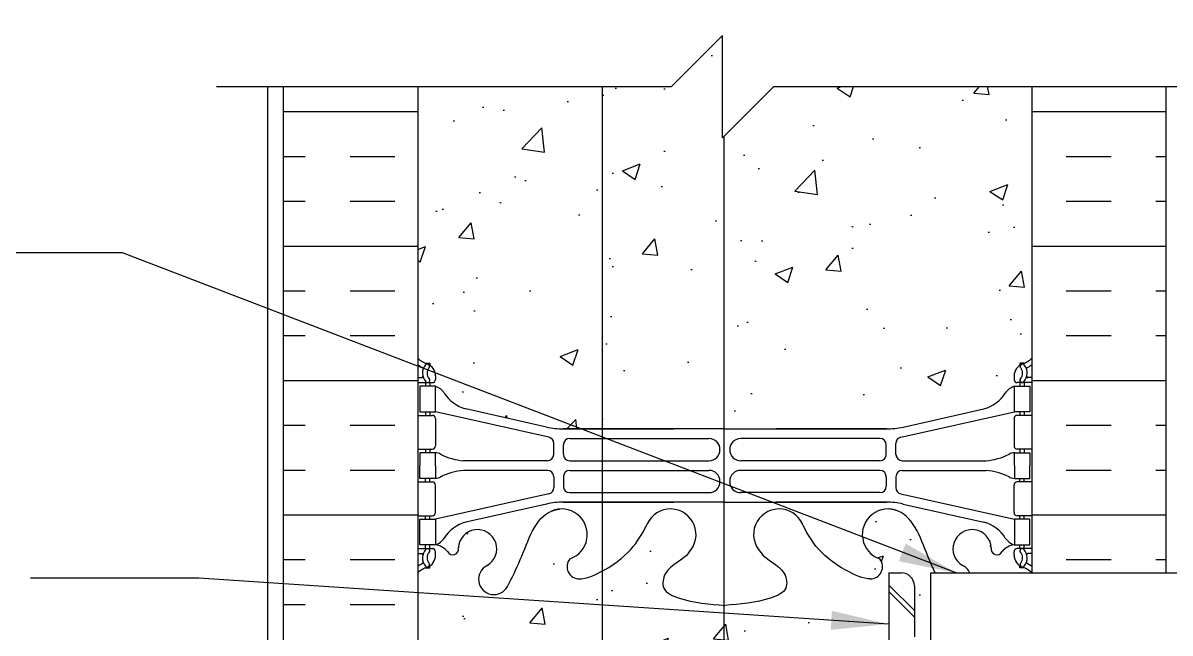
# Model space of a CAD drawing. Header units: inches. Extents: x 251.9 to 306.6, y 242.4 to 317.6.
# Drawn here: x 264.65 to 287.07, y 290.3 to 302.22 of the extents above; entities that cross this region are included whole.
import ezdxf

# ---------------------------------------------------------------- set-up
doc = ezdxf.new("R2010")
doc.units = ezdxf.units.IN
doc.header["$LTSCALE"] = 0.5
doc.header["$MEASUREMENT"] = 0
for name, color, linetype in [('HATCH', 12, 'Continuous'), ('line25', 2, 'Continuous'), ('LINE3', 3, 'Continuous'), ('LINE50', 5, 'Continuous'), ('LINE9', 9, 'Continuous'), ('TEXT', 4, 'Continuous'), ('Web_Edge', 9, 'Continuous')]:
    doc.layers.add(name, color=color, linetype=linetype)
doc.styles.add('DIM', font='romans.shx', dxfattribs={"width": 0.7})
doc.dimstyles.new('ext_12', dxfattribs={"dimscale": 12, "dimtxt": 0.09375, "dimasz": 0.09375, "dimexe": 0.09375, "dimexo": 0.0625, "dimgap": 0.0625, "dimtad": 1, "dimdec": 1, "dimzin": 3, "dimdsep": 46, "dimlunit": 4, "dimtxsty": 'DIM', "dimcen": 0.09, "dimdle": 0.09375, "dimclrt": 4, "dimadec": 0, "dimazin": 0, "dimtfac": 1, "dimtdec": 1, "dimtmove": 2, "dimatfit": 3, "dimfxl": 1, "dimfrac": 2, "dimtolj": 1, "dimtzin": 0, "dimarcsym": 0})

msp = doc.modelspace()

# ---------------------------------------------------------------- hatches: boundary and pattern name
at = {"layer": 'HATCH'}
h = msp.add_hatch(dxfattribs=at)
h.set_pattern_fill('AR-CONC', color=256, scale=0.5)
h.set_pattern_definition([(50, (0, 0), (3.5863, -0.31376), [0.375, -4.125]), (355, (0, 0), (-0.693757, 3.76096), [0.3, -3.3]), (100.4514, (0.299, -0.026), (2.892544, 3.4472), [0.3187, -3.50571]), (46.1842, (0, 1), (5.336207, -0.827596), [0.5625, -6.1875]), (96.6356, (0.4447, 0.931), (4.67331, 4.87059), [0.47805, -5.25857]), (351.1842, (0, 1), (4.67331, 4.87059), [0.45, -4.95]), (21, (0.5, 0.75), (2.984535, -2.013094), [0.375, -4.125]), (326, (0.5, 0.75), (1.216577, 3.62575), [0.3, -3.3]), (71.4514, (0.7487, 0.5822), (4.201112, 1.612656), [0.3187, -3.50571]), (37.5, (0, 0), (0.0607993, 1.6644693), [0, -3.26, 0, -3.35, 0, -3.3125]), (7.5, (0, 0), (1.315348, 1.9720586), [0, -1.91, 0, -3.185, 0, -1.2625]), (327.5, (-1.115, 0), (2.669112, -0.1127744), [0, -1.25, 0, -3.9, 0, -5.175]), (317.5, (-1.615, 0), (2.915931, 0.500525), [0, -1.625, 0, -2.59, 0, -3.675])])
h.paths.add_polyline_path([(284.224, 306.006), (284.134, 306.006), (284.134, 306.047, -0.249069), (284.024, 306.254), (284.024, 306.322, -0.414214), (284.086, 306.384), (284.134, 306.384), (284.134, 306.454), (284.029, 306.454, -0.155529), (283.853, 306.588, 0.180914), (283.435, 306.9), (281.854, 307.253, 0.054974), (281.527, 307.289), (278.37, 307.289), (275.212, 307.289, 0.054974), (274.885, 307.253), (273.304, 306.9, 0.180914), (272.886, 306.588, -0.155529), (272.711, 306.454), (272.606, 306.454), (272.606, 306.384), (272.653, 306.384, -0.414214), (272.716, 306.322), (272.716, 306.254, -0.249069), (272.606, 306.047), (272.606, 306.006), (272.516, 306.006, 0.088416), (272.37, 305.908), (272.37, 303.476), (277.326, 303.476), (278.326, 304.476), (278.326, 302.476), (279.326, 303.476), (284.37, 303.476), (284.37, 305.908, 0.088416)])
h.paths.add_polyline_path([(284.37, 300.976), (279.326, 300.976), (278.326, 299.976), (278.326, 301.976), (277.326, 300.976), (272.37, 300.976), (272.37, 295.67, 0.088416), (272.516, 295.573), (272.606, 295.573), (272.606, 295.531, -0.249069), (272.716, 295.324), (272.716, 295.257, -0.414214), (272.653, 295.194), (272.606, 295.194), (272.606, 295.124), (272.711, 295.124, -0.155529), (272.886, 294.99, 0.180914), (273.304, 294.679), (274.885, 294.326, 0.054974), (275.212, 294.29), (278.37, 294.29), (281.527, 294.29, 0.054974), (281.854, 294.326), (283.435, 294.679, 0.180914), (283.853, 294.99, -0.155529), (284.029, 295.124), (284.134, 295.124), (284.134, 295.194), (284.086, 295.194, -0.414214), (284.024, 295.257), (284.024, 295.324, -0.249069), (284.134, 295.531), (284.134, 295.573), (284.224, 295.573, 0.088422), (284.37, 295.67)])
edge = h.paths.add_edge_path()
edge.add_line((281.574, 291.476), (281.824, 291.476))
edge.add_arc((281.824, 291.226), 0.25, 0, 90, ccw=False)
edge.add_line((282.074, 291.226), (282.074, 290.226))
edge.add_arc((282.324, 290.226), 0.25, 180, 270)
edge.add_line((282.324, 289.976), (282.389, 289.976))
edge.add_line((282.389, 289.976), (282.389, 291.476))
edge.add_line((282.389, 291.476), (282.486, 291.476))
edge.add_spline(control_points=[(282.486, 291.476), (282.445, 291.559), (282.245, 291.991), (282.084, 292.553), (281.759, 292.683)], knot_values=[0.298239, 0.298239, 0.298239, 0.298239, 0.579211, 1.703896, 1.703896, 1.703896, 1.703896], degree=3, periodic=0)
edge.add_spline(control_points=[(281.759, 292.683), (281.709, 292.703), (281.655, 292.716), (281.598, 292.724)], knot_values=[1.703896, 1.703896, 1.703896, 1.703896, 1.875321, 1.875321, 1.875321, 1.875321], degree=3, periodic=0)
edge.add_arc((281.557, 292.226), 0.5, 85.2926, 251.7937)
edge.add_arc((281.211, 291.601), 0.242, -90, 38.2327, ccw=False)
edge.add_spline(control_points=[(281.211, 291.359), (281.09, 291.357), (280.27, 291.709), (280.025, 292.156), (279.886, 292.436)], knot_values=[0.038125, 0.038125, 0.038125, 0.038125, 0.320663, 1.237398, 1.237398, 1.237398, 1.237398], degree=3, periodic=0)
edge.add_arc((279.432, 292.226), 0.5, 24.819, 224.1875)
edge.add_spline(control_points=[(279.074, 291.877), (279.181, 291.714), (279.541, 291.624), (279.618, 291.128), (279.07, 290.892), (278.666, 290.864), (278.37, 290.843)], knot_values=[0.229407, 0.229407, 0.229407, 0.229407, 0.844432, 1.128849, 1.464331, 2.389004, 2.389004, 2.389004, 2.389004], degree=3, periodic=0)
edge.add_spline(control_points=[(278.37, 290.843), (278.073, 290.864), (277.669, 290.892), (277.121, 291.128), (277.198, 291.624), (277.558, 291.714), (277.666, 291.877)], knot_values=[0.229407, 0.229407, 0.229407, 0.229407, 1.15408, 1.489562, 1.773979, 2.389004, 2.389004, 2.389004, 2.389004], degree=3, periodic=0)
edge.add_arc((277.307, 292.226), 0.5, 315.8125, 515.181)
edge.add_spline(control_points=[(276.853, 292.436), (276.714, 292.156), (276.469, 291.709), (275.649, 291.357), (275.528, 291.359)], knot_values=[0.038125, 0.038125, 0.038125, 0.038125, 0.95486, 1.237398, 1.237398, 1.237398, 1.237398], degree=3, periodic=0)
edge.add_arc((275.528, 291.601), 0.242, 141.7673, 270, ccw=False)
edge.add_arc((275.182, 292.226), 0.5, 288.2063, 454.7074)
edge.add_spline(control_points=[(275.141, 292.724), (275.084, 292.716), (275.03, 292.703), (274.98, 292.683)], knot_values=[1.703896, 1.703896, 1.703896, 1.703896, 1.875321, 1.875321, 1.875321, 1.875321], degree=3, periodic=0)
edge.add_spline(control_points=[(274.98, 292.683), (274.655, 292.553), (274.46, 291.872), (274.207, 291.382), (274.121, 291.215)], knot_values=[0, 0, 0, 0, 1.124685, 1.703896, 1.703896, 1.703896, 1.703896], degree=3, periodic=0)
edge.add_arc((273.856, 291.354), 0.3, 116.0575, 333.0565, ccw=False)
edge.add_arc((273.536, 291.948), 0.375, 300.1325, 537.0763)
edge.add_arc((273.05, 291.943), 0.113, -154.0569, 12.1844, ccw=False)
edge.add_arc((272.673, 291.675), 0.352, 38.4669, 83.8709)
edge.add_line((272.711, 292.024), (272.606, 292.024))
edge.add_line((272.606, 292.024), (272.606, 291.954))
edge.add_line((272.606, 291.954), (272.653, 291.954))
edge.add_arc((272.653, 291.892), 0.0625, 0, 90, ccw=False)
edge.add_line((272.716, 291.892), (272.716, 291.824))
edge.add_arc((272.466, 291.824), 0.25, 304.0558, 360, ccw=False)
edge.add_line((272.606, 291.617), (272.606, 291.575))
edge.add_line((272.606, 291.575), (272.516, 291.575))
edge.add_arc((272.716, 291.117), 0.5, 113.5782, 133.7891)
edge.add_line((272.37, 291.478), (272.37, 289.52))
edge.add_arc((272.537, 289.301), 0.276, 35, 127.3073, ccw=False)
edge.add_arc((272.993, 289.297), 0.281, 35, 145, ccw=False)
edge.add_arc((273.723, 289.109), 0.61, 35, 145, ccw=False)
edge.add_arc((274.609, 289.188), 0.471, 35, 145, ccw=False)
edge.add_arc((275.403, 289.173), 0.498, 35, 145, ccw=False)
edge.add_arc((276.144, 289.226), 0.406, 35, 145, ccw=False)
edge.add_arc((276.825, 289.215), 0.425, 35, 145, ccw=False)
edge.add_arc((277.353, 289.332), 0.22, 35, 145, ccw=False)
edge.add_arc((277.912, 289.194), 0.461, 35, 145, ccw=False)
edge.add_arc((278.54, 289.284), 0.305, 35, 145, ccw=False)
edge.add_arc((279.359, 289.06), 0.696, 35, 145, ccw=False)
edge.add_arc((280.381, 289.142), 0.552, 35, 145, ccw=False)
edge.add_arc((281.21, 289.195), 0.46, 37.6084, 145, ccw=False)
edge.add_line((281.574, 289.476), (281.574, 291.476))
h.paths.add_polyline_path([(284.024, 291.824), (284.024, 291.892, -0.414214), (284.086, 291.954), (284.134, 291.954), (284.134, 292.024), (284.029, 292.024, 0.200746), (283.791, 291.893, -0.886605), (283.578, 291.967, 1.679912), (283.015, 291.623, -0.176523), (283.158, 291.476), (284.37, 291.476), (284.37, 291.478, 0.088426), (284.224, 291.575), (284.134, 291.575), (284.134, 291.617, -0.249069)])
h.paths.add_polyline_path([(284.37, 283.286, 0.088414), (284.224, 283.383), (284.134, 283.383), (284.134, 283.425, -0.249069), (284.024, 283.632), (284.024, 283.699, -0.414214), (284.086, 283.762), (284.029, 283.832, -0.168672), (283.843, 283.982, 0.17445), (283.435, 284.277), (281.854, 284.63, 0.054974), (281.527, 284.666), (278.37, 284.666), (275.212, 284.666, 0.054974), (274.885, 284.63), (273.304, 284.277, 0.17445), (272.897, 283.982, -0.168672), (272.711, 283.832), (272.653, 283.762, -0.414214), (272.716, 283.699), (272.716, 283.632, -0.249069), (272.606, 283.425), (272.606, 283.383), (272.516, 283.383, 0.088416), (272.37, 283.286), (272.37, 277.67, 0.088416), (272.516, 277.573), (272.606, 277.573), (272.606, 277.531, -0.249069), (272.716, 277.324), (272.716, 277.257, -0.414214), (272.653, 277.194), (272.711, 277.124, -0.168672), (272.897, 276.975, 0.17445), (273.304, 276.679), (274.885, 276.326, 0.054974), (275.212, 276.29), (278.37, 276.29), (281.527, 276.29, 0.054974), (281.854, 276.326), (283.435, 276.679, 0.17445), (283.843, 276.975, -0.168672), (284.029, 277.124), (284.086, 277.194, -0.414214), (284.024, 277.257), (284.024, 277.324, -0.249069), (284.134, 277.531), (284.134, 277.573), (284.224, 277.573, 0.088412), (284.37, 277.67)])
h.paths.add_polyline_path([(284.37, 265.286, 0.08841), (284.224, 265.383), (284.134, 265.383), (284.134, 265.425, -0.249069), (284.024, 265.632), (284.024, 265.699, -0.414214), (284.086, 265.762), (284.029, 265.832, -0.168672), (283.843, 265.982, 0.17445), (283.435, 266.277), (281.854, 266.63, 0.054974), (281.527, 266.666), (278.37, 266.666), (275.212, 266.666, 0.054974), (274.885, 266.63), (273.304, 266.277, 0.17445), (272.897, 265.982, -0.168672), (272.711, 265.832), (272.653, 265.762, -0.414214), (272.716, 265.699), (272.716, 265.632, -0.249069), (272.606, 265.425), (272.606, 265.383), (272.516, 265.383, 0.088416), (272.37, 265.286), (272.37, 262.419), (277.37, 262.419), (278.37, 263.419), (278.37, 262.419), (278.37, 261.419), (279.37, 262.419), (284.37, 262.419)])
h = msp.add_hatch(dxfattribs=at)
h.set_pattern_fill('INSUL', color=256, scale=7, style=0)
h.set_pattern_definition([(0, (12.0422, 14.3605), (0, 2.625), []), (0, (12.0422, 15.2355), (0, 2.625), [0.875, -0.875]), (0, (12.0422, 16.1105), (0, 2.625), [0.875, -0.875])])
h.paths.add_polyline_path([(272.37, 300.976), (269.745, 300.976), (269.745, 289.478), (270.182, 289.478), (270.182, 289.978), (271.682, 289.978), (271.682, 289.478), (272.37, 289.478)])
h.paths.add_polyline_path([(286.995, 300.976), (284.37, 300.976), (284.37, 291.476), (286.995, 291.476)])

# ---------------------------------------------------------------- linework, layer by layer
for p, q in [((281.574, 291.24), (282.074, 290.74)), ((281.574, 291.115), (282.074, 290.615))]:
    msp.add_line(p, q, dxfattribs=at)
at = {"layer": 'line25'}
for p, q in [((272.37, 300.976), (272.37, 289.478)), ((272.37, 300.976), (272.37, 289.478)), ((284.37, 300.976), (284.37, 291.476)), ((281.574, 291.476), (281.574, 289.476)), ((281.574, 291.476), (281.824, 291.476)), ((282.074, 291.226), (282.074, 290.226))]:
    msp.add_line(p, q, dxfattribs=at)
msp.add_arc((281.824, 291.226), 0.25, 0, 90, dxfattribs=at)
at = {"layer": 'LINE3'}
for p, q in [((275.974, 300.976), (275.974, 269.576)), ((278.35, 300), (278.35, 263.399))]:
    msp.add_line(p, q, dxfattribs=at)
at = {"layer": 'LINE50'}
for p, q in [((269.745, 289.478), (269.745, 300.976)), ((286.995, 291.476), (286.995, 300.976))]:
    msp.add_line(p, q, dxfattribs=at)
at = {"layer": 'LINE9'}
for p, q in [((277.326, 300.976), (278.326, 301.976)), ((278.326, 299.976), (278.326, 301.976)), ((268.432, 300.976), (277.326, 300.976)), ((269.432, 300.976), (269.432, 262.419)), ((279.326, 300.976), (278.326, 299.976)), ((279.326, 300.976), (288.219, 300.976)), ((282.389, 291.476), (295.432, 291.476)), ((282.389, 291.476), (282.389, 289.976))]:
    msp.add_line(p, q, dxfattribs=at)
at = {"layer": 'Web_Edge'}
for p, q in [((272.516, 295.573), (272.606, 295.573)), ((272.606, 295.573), (272.606, 295.531)), ((284.224, 295.573), (284.134, 295.573)), ((284.134, 295.573), (284.134, 295.531)), ((272.716, 295.324), (272.716, 295.257)), ((284.024, 295.324), (284.024, 295.257)), ((272.37, 295.294), (272.447, 295.294)), ((272.37, 295.194), (272.653, 295.194)), ((272.516, 295.194), (272.516, 295.124)), ((272.606, 295.194), (272.606, 295.124)), ((284.37, 295.194), (284.086, 295.194)), ((284.134, 295.194), (284.134, 295.124)), ((284.224, 295.194), (284.224, 295.124)), ((284.37, 295.294), (284.292, 295.294)), ((274.885, 294.326), (273.304, 294.679)), ((281.854, 294.326), (283.435, 294.679)), ((272.37, 294.554), (272.653, 294.554)), ((272.516, 294.624), (272.516, 294.554)), ((272.606, 294.624), (272.606, 294.554)), ((274.928, 294.128), (272.711, 294.624)), ((272.716, 294.492), (272.716, 293.957)), ((281.811, 294.128), (284.029, 294.624)), ((284.024, 294.492), (284.024, 293.957)), ((284.37, 294.554), (284.086, 294.554)), ((284.134, 294.624), (284.134, 294.554)), ((284.224, 294.624), (284.224, 294.554)), ((275.212, 294.29), (277.37, 294.29)), ((278.37, 294.29), (275.212, 294.29)), ((278.37, 294.29), (281.527, 294.29)), ((281.527, 294.29), (279.37, 294.29)), ((275.026, 293.793), (275.026, 294.006)), ((275.213, 293.794), (275.213, 293.978)), ((275.338, 294.103), (278.058, 294.103)), ((281.401, 294.103), (278.682, 294.103)), ((281.526, 293.794), (281.526, 293.978)), ((281.713, 293.793), (281.713, 294.006)), ((272.37, 293.894), (272.653, 293.894)), ((272.516, 293.894), (272.516, 293.824)), ((272.606, 293.894), (272.606, 293.824)), ((284.37, 293.894), (284.086, 293.894)), ((284.134, 293.894), (284.134, 293.824)), ((284.224, 293.894), (284.224, 293.824)), ((274.901, 293.668), (273.263, 293.668)), ((275.338, 293.669), (278.058, 293.669)), ((281.401, 293.669), (278.682, 293.669)), ((281.838, 293.668), (283.476, 293.668)), ((272.516, 293.254), (272.516, 293.324)), ((272.606, 293.254), (272.606, 293.324)), ((274.901, 293.48), (273.263, 293.48)), ((275.026, 293.355), (275.026, 293.143)), ((275.213, 293.354), (275.213, 293.17)), ((275.338, 293.479), (278.058, 293.479)), ((281.401, 293.479), (278.682, 293.479)), ((281.526, 293.354), (281.526, 293.17)), ((281.713, 293.355), (281.713, 293.143)), ((281.838, 293.48), (283.476, 293.48)), ((284.134, 293.254), (284.134, 293.324)), ((284.224, 293.254), (284.224, 293.324)), ((272.37, 293.254), (272.653, 293.254)), ((272.716, 292.657), (272.716, 293.192)), ((284.024, 292.657), (284.024, 293.192)), ((284.37, 293.254), (284.086, 293.254)), ((274.928, 293.021), (272.711, 292.524)), ((275.212, 292.859), (277.37, 292.859)), ((278.37, 292.859), (275.212, 292.859)), ((275.338, 293.045), (278.058, 293.045)), ((278.37, 292.859), (281.527, 292.859)), ((281.401, 293.045), (278.682, 293.045)), ((281.527, 292.859), (279.37, 292.859)), ((281.811, 293.021), (284.029, 292.524)), ((274.885, 292.823), (273.304, 292.47)), ((281.854, 292.823), (283.435, 292.47)), ((272.37, 292.594), (272.653, 292.594)), ((272.516, 292.524), (272.516, 292.594)), ((272.606, 292.524), (272.606, 292.594)), ((284.37, 292.594), (284.086, 292.594)), ((284.134, 292.524), (284.134, 292.594)), ((284.224, 292.524), (284.224, 292.594)), ((272.37, 291.954), (272.653, 291.954)), ((272.516, 291.954), (272.516, 292.024)), ((272.606, 291.954), (272.606, 292.024)), ((284.37, 291.954), (284.086, 291.954)), ((284.134, 291.954), (284.134, 292.024)), ((284.224, 291.954), (284.224, 292.024)), ((272.37, 291.854), (272.447, 291.854)), ((272.716, 291.824), (272.716, 291.892)), ((284.024, 291.824), (284.024, 291.892)), ((284.37, 291.854), (284.292, 291.854)), ((272.516, 291.575), (272.606, 291.575)), ((272.606, 291.575), (272.606, 291.617)), ((284.134, 291.575), (284.134, 291.617)), ((284.224, 291.575), (284.134, 291.575))]:
    msp.add_line(p, q, dxfattribs=at)
for points in [[(272.411, 294.624), (272.711, 294.624), (272.711, 295.124), (272.411, 295.124)], [(284.329, 294.624), (284.029, 294.624), (284.029, 295.124), (284.329, 295.124)], [(272.411, 292.524), (272.711, 292.524), (272.711, 292.024), (272.411, 292.024)], [(284.329, 292.524), (284.029, 292.524), (284.029, 292.024), (284.329, 292.024)]]:
    msp.add_lwpolyline(points, close=True, dxfattribs=at)
for points in [[(272.711, 293.574), (272.711, 293.824), (272.411, 293.824), (272.411, 293.574)], [(284.029, 293.574), (284.029, 293.824), (284.329, 293.824), (284.329, 293.574)], [(272.711, 293.574), (272.711, 293.324), (272.411, 293.324), (272.411, 293.574)], [(284.029, 293.574), (284.029, 293.324), (284.329, 293.324), (284.329, 293.574)]]:
    msp.add_lwpolyline(points, dxfattribs=at)
for centre, radius, start, end in [((272.716, 296.031), 0.5, 226.2109, 250.5288), ((272.716, 296.031), 0.6, 234.7832, 245.0748), ((272.709, 295.379), 0.25, 140.1145, 222.4609), ((272.552, 295.51), 0.045, 321.448, 139.1879), ((272.466, 295.324), 0.25, 0, 70.5288), ((284.274, 295.324), 0.25, 109.4712, 180), ((284.188, 295.51), 0.045, 40.8121, 218.552), ((284.024, 296.031), 0.5, 289.4712, 313.7891), ((284.03, 295.379), 0.25, 317.5391, 39.8855), ((284.024, 296.031), 0.6, 294.9252, 305.2168), ((272.448, 295.314), 0.0196, 269.4032, 15.4901), ((272.453, 295.468), 0.021, 343.464, 63.9957), ((272.709, 295.379), 0.16, 140.0001, 222.4609), ((284.03, 295.379), 0.16, 317.5391, 39.9999), ((284.286, 295.468), 0.021, 116.0043, 196.536), ((284.291, 295.314), 0.0196, 164.5099, 270.5968), ((272.558, 295.24), 0.045, 222.4609, 42.4609), ((272.653, 295.257), 0.0625, 270, 0), ((272.588, 294.782), 0.364, 34.9775, 70.3387), ((284.151, 294.782), 0.364, 109.6613, 145.0225), ((284.086, 295.257), 0.0625, 180, 270), ((284.181, 295.24), 0.045, 137.5391, 317.5391), ((273.511, 295.393), 0.743, 212.7919, 253.8107), ((283.228, 295.393), 0.743, 286.1893, 327.2081), ((272.653, 294.492), 0.0625, 0, 90), ((284.086, 294.492), 0.0625, 90, 180), ((275.212, 295.79), 1.5, 257.4135, 270), ((281.527, 295.79), 1.5, 270, 282.5865), ((274.901, 294.006), 0.125, 0, 77.3767), ((275.338, 293.978), 0.125, 90, 180), ((278.058, 293.886), 0.217, 270, 90), ((278.682, 293.886), 0.217, 90, 270), ((281.401, 293.978), 0.125, 0, 90), ((281.838, 294.006), 0.125, 102.6233, 180), ((272.653, 293.957), 0.0625, 270, 0), ((272.706, 293.606), 0.219, 60.4937, 88.92), ((273.352, 294.835), 1.17, 242.6365, 265.6505), ((274.901, 293.793), 0.125, 270, 0), ((275.338, 293.794), 0.125, 180, 270), ((281.401, 293.794), 0.125, 270, 360), ((281.838, 293.793), 0.125, 180, 270), ((283.387, 294.835), 1.17, 274.3495, 297.3635), ((284.033, 293.606), 0.219, 91.08, 119.5063), ((284.086, 293.957), 0.0625, 180, 270), ((272.706, 293.543), 0.219, 271.08, 299.5063), ((273.352, 292.313), 1.17, 94.3495, 117.3635), ((274.901, 293.355), 0.125, 0, 90), ((275.338, 293.354), 0.125, 90, 180), ((278.058, 293.262), 0.217, 270, 90), ((278.682, 293.262), 0.217, 90, 270), ((281.401, 293.354), 0.125, 0, 90), ((281.838, 293.355), 0.125, 90, 180), ((283.387, 292.313), 1.17, 62.6365, 85.6505), ((284.033, 293.543), 0.219, 240.4937, 268.92), ((272.653, 293.192), 0.0625, 0, 90), ((274.901, 293.143), 0.125, 282.6233, 0), ((275.338, 293.17), 0.125, 180, 270), ((281.401, 293.17), 0.125, 270, 0), ((281.838, 293.143), 0.125, 180, 257.3767), ((284.086, 293.192), 0.0625, 90, 180), ((275.212, 291.359), 1.5, 90, 102.5865), ((281.527, 291.359), 1.5, 77.4135, 90), ((272.653, 292.657), 0.0625, 270, 0), ((275.182, 292.226), 0.5, 288.2063, 113.7861), ((277.307, 292.226), 0.5, 315.8125, 155.181), ((279.432, 292.226), 0.5, 24.819, 224.1875), ((281.557, 292.226), 0.5, 66.2139, 251.7937), ((284.086, 292.657), 0.0625, 180, 270), ((273.511, 291.756), 0.743, 106.1893, 147.2081), ((283.228, 291.756), 0.743, 32.7919, 73.8107), ((273.536, 291.948), 0.375, 300.1325, 177.0763), ((283.204, 291.948), 0.375, 2.9237, 239.8675), ((272.558, 291.908), 0.045, 317.5391, 137.5391), ((272.653, 291.892), 0.0625, 360, 90), ((272.588, 292.367), 0.364, 289.6613, 325.0225), ((272.673, 291.675), 0.352, 38.4669, 83.8709), ((273.05, 291.943), 0.113, 205.9431, 12.1844), ((283.689, 291.943), 0.113, 167.8156, 334.0569), ((284.066, 291.675), 0.352, 96.1291, 141.5331), ((284.151, 292.367), 0.364, 214.9775, 250.3387), ((284.086, 291.892), 0.0625, 90, 180), ((284.181, 291.908), 0.045, 42.4609, 222.4609), ((272.448, 291.835), 0.0196, 344.5099, 90.5968), ((272.709, 291.77), 0.25, 137.5391, 219.8855), ((272.709, 291.77), 0.16, 137.5391, 219.9999), ((272.466, 291.824), 0.25, 289.4712, 360), ((275.528, 291.601), 0.242, 141.7673, 270), ((281.211, 291.601), 0.242, 270, 38.2327), ((284.274, 291.824), 0.25, 180, 250.5288), ((284.03, 291.77), 0.16, 320.0001, 42.4609), ((284.03, 291.77), 0.25, 320.1145, 42.4609), ((284.291, 291.835), 0.0196, 89.4032, 195.4901), ((272.716, 291.117), 0.6, 114.9252, 125.2168), ((272.716, 291.117), 0.5, 109.4712, 133.7891), ((272.453, 291.68), 0.021, 296.0043, 16.536), ((272.552, 291.639), 0.045, 220.8121, 38.552), ((273.856, 291.354), 0.3, 116.0575, 332.403), ((282.884, 291.354), 0.3, 23.899, 63.9425), ((284.188, 291.639), 0.045, 141.448, 319.1879), ((284.024, 291.117), 0.5, 46.2109, 70.5288), ((284.286, 291.68), 0.021, 163.464, 243.9957), ((284.024, 291.117), 0.6, 54.7832, 65.0748)]:
    msp.add_arc(centre, radius, start, end, dxfattribs=at)
for points in [[(275.213, 293.799), (275.213, 293.973)], [(281.526, 293.799), (281.526, 293.973)], [(275.213, 293.349), (275.213, 293.175)], [(281.526, 293.349), (281.526, 293.175)]]:
    msp.add_open_spline(points, degree=1, dxfattribs=at)
for points, knots in [([(274.121, 291.215), (274.207, 291.382), (274.46, 291.872), (274.674, 292.621), (275.084, 292.716), (275.141, 292.724)], [0, 0, 0, 0, 0.579211, 1.703896, 1.875321, 1.875321, 1.875321, 1.875321]), ([(282.486, 291.476), (282.445, 291.559), (282.245, 291.991), (282.065, 292.621), (281.655, 292.716), (281.598, 292.724)], [0.298239, 0.298239, 0.298239, 0.298239, 0.579211, 1.703896, 1.875321, 1.875321, 1.875321, 1.875321]), ([(275.528, 291.359), (275.649, 291.357), (276.483, 291.715), (276.722, 292.171), (276.863, 292.455)], [0.038125, 0.038125, 0.038125, 0.038125, 0.320663, 1.258119, 1.258119, 1.258119, 1.258119]), ([(281.211, 291.359), (281.09, 291.357), (280.256, 291.715), (280.017, 292.171), (279.877, 292.455)], [0.038125, 0.038125, 0.038125, 0.038125, 0.320663, 1.258119, 1.258119, 1.258119, 1.258119]), ([(277.666, 291.877), (277.558, 291.714), (277.198, 291.624), (277.121, 291.128), (277.669, 290.892), (278.073, 290.864), (278.37, 290.843)], [0.229407, 0.229407, 0.229407, 0.229407, 0.844432, 1.128849, 1.464331, 2.389004, 2.389004, 2.389004, 2.389004]), ([(279.074, 291.877), (279.181, 291.714), (279.541, 291.624), (279.618, 291.128), (279.07, 290.892), (278.666, 290.864), (278.37, 290.843)], [0.229407, 0.229407, 0.229407, 0.229407, 0.844432, 1.128849, 1.464331, 2.389004, 2.389004, 2.389004, 2.389004])]:
    msp.add_open_spline(points, degree=3, knots=knots, dxfattribs=at)

# ---------------------------------------------------------------- leaders
at = {"layer": 'TEXT'}
for points in [[(282.889, 291.476), (266.595, 297.728), (261.94, 297.728)], [(281.574, 290.476), (268.088, 291.372), (264.8, 291.372)]]:
    msp.add_leader(points, dimstyle='ext_12', override={"dimgap": 0.0625, "dimtad": 0}, dxfattribs=at)

doc.saveas('drawing.dxf')
